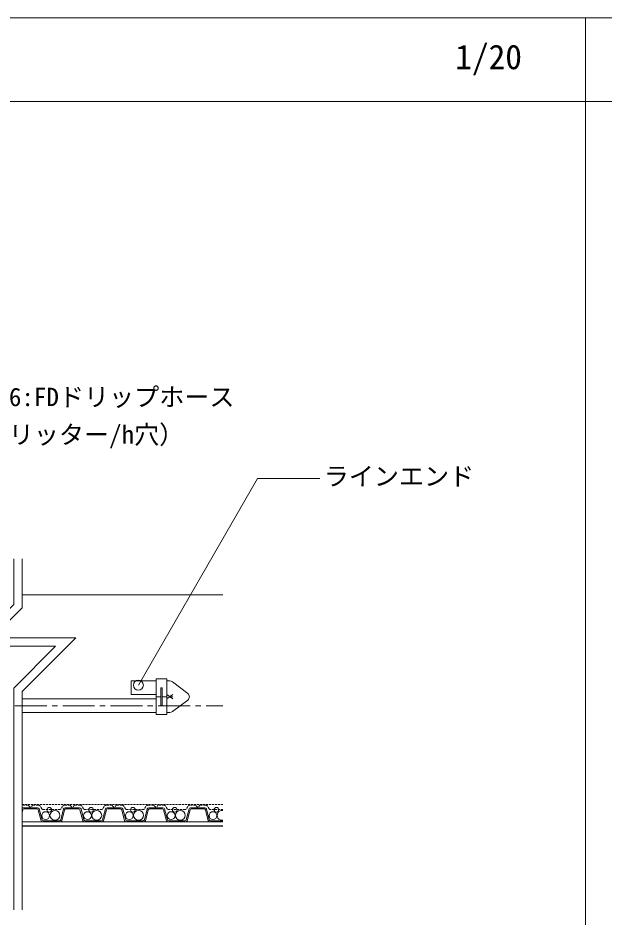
# Model space of a CAD drawing. Units: millimetres, scale not verified. Extents: x -81956 to 3947, y -2774 to 2774.
# Drawn here: x -679 to 22, y 1700 to 2774 of the extents above; entities that cross this region are included whole.
import ezdxf
from ezdxf.enums import TextEntityAlignment as Align

# ---------------------------------------------------------------- set-up
doc = ezdxf.new("R2010")
doc.units = ezdxf.units.MM
doc.header["$LTSCALE"] = 2
doc.linetypes.add('DASHED1', pattern=[1.8, 1.2, -0.6])
doc.linetypes.add('USER2', pattern=[28.575, 19.05, -3.175, 3.175, -3.175])
for name, color, linetype, lineweight in [('0-1_WAKU', 7, 'Continuous', 18), ('0-3_moji', 7, 'Continuous', 18), ('0-5_sunpo', 7, 'Continuous', 18), ('0-A_KUTAI', 3, 'Continuous', 18), ('0-B_kansui1', 4, 'Continuous', 18), ('0-C_fd-l', 8, 'Continuous', 18), ('0-D_sinsen', 3, 'USER2', 18)]:
    doc.layers.add(name, color=color, linetype=linetype, lineweight=lineweight)
doc.styles.add('ＭＳ ゴシック', font='')
doc.styles.get('ＭＳ ゴシック').set_extended_font_data('MS Gothic')

msp = doc.modelspace()

# ---------------------------------------------------------------- linework, layer by layer
at = {"layer": '0-1_WAKU'}
for p, q in [((0, 2774), (0, -2299)), ((-3947.25, 2674), (3947.25, 2674))]:
    msp.add_line(p, q, dxfattribs=at)
msp.add_lwpolyline([(-3947.25, -2774), (3947.25, -2774), (3947.25, 2774), (-3947.25, 2774)], close=True, dxfattribs=at)
at = {"layer": '0-3_moji'}
for p, q in [((-534.882, 1976.706), (-392.245, 2223.759)), ((-392.245, 2223.759), (-317.693, 2223.759))]:
    msp.add_line(p, q, dxfattribs=at)
msp.add_circle((-534.882, 1976.706), 6, dxfattribs=at)
at = {"layer": '0-5_sunpo'}
for points in [[(-683.88, 2127.732), (-683.88, 2073.148), (-733.88, 2023.148), (-633.88, 2023.148), (-683.88, 1973.148), (-683.88, 1708.243)], [(-673.88, 2127.732), (-673.88, 2069.006), (-709.738, 2033.148), (-609.738, 2033.148), (-673.88, 1969.006), (-673.88, 1708.243)]]:
    msp.add_lwpolyline(points, dxfattribs=at)
at = {"layer": '0-A_KUTAI'}
for p, q in [((-673.88, 2084.839), (-433.88, 2084.839)), ((-433.88, 1808.243), (-673.88, 1808.243))]:
    msp.add_line(p, q, dxfattribs=at)
at = {"layer": '0-B_kansui1'}
for p, q in [((-543.416, 1981.707), (-513.416, 1981.707)), ((-543.416, 1981.707), (-543.416, 1965.707)), ((-500.816, 1981.707), (-497.137, 1981.707)), ((-494.129, 1980.701), (-475.872, 1966.951)), ((-673.88, 1960.207), (-513.416, 1960.207)), ((-543.416, 1965.707), (-513.416, 1965.707)), ((-507.866, 1962.957), (-513.416, 1962.957)), ((-500.816, 1962.957), (-506.366, 1962.957)), ((-500.816, 1965.707), (-493.513, 1960.207)), ((-500.816, 1960.207), (-493.513, 1965.707)), ((-497.155, 1962.951), (-493.513, 1962.951)), ((-494.129, 1945.213), (-475.872, 1958.963)), ((-673.88, 1944.207), (-513.416, 1944.207)), ((-500.816, 1944.207), (-497.137, 1944.207))]:
    msp.add_line(p, q, dxfattribs=at)
for points in [[(-513.416, 1984.207), (-500.816, 1984.207), (-500.816, 1941.707), (-513.416, 1941.707)], [(-506.366, 1952.457), (-507.866, 1952.457), (-507.866, 1973.457), (-506.366, 1973.457)]]:
    msp.add_lwpolyline(points, close=True, dxfattribs=at)
for centre, start, end in [((-497.137, 1976.707), 53.015, 90), ((-478.88, 1962.957), 306.985, 53.015), ((-497.137, 1949.207), 270, 306.985)]:
    msp.add_arc(centre, 5, start, end, dxfattribs=at)
at = {"layer": '0-C_fd-l', "linetype": 'DASHED1'}
for p, q in [((-673.88, 1834.043), (-433.88, 1834.043)), ((-666.708, 1833.243), (-673.88, 1833.243)), ((-654.578, 1833.243), (-661.051, 1833.243)), ((-650.317, 1828.972), (-652.006, 1831.787)), ((-628.729, 1828.243), (-649.031, 1828.243)), ((-625.754, 1831.787), (-627.443, 1828.972)), ((-616.708, 1833.243), (-623.181, 1833.243)), ((-604.578, 1833.243), (-611.051, 1833.243)), ((-600.317, 1828.972), (-602.006, 1831.787)), ((-578.729, 1828.243), (-599.031, 1828.243)), ((-575.754, 1831.787), (-577.443, 1828.972)), ((-566.708, 1833.243), (-573.181, 1833.243)), ((-554.578, 1833.243), (-561.051, 1833.243)), ((-550.317, 1828.972), (-552.006, 1831.787)), ((-528.729, 1828.243), (-549.031, 1828.243)), ((-525.754, 1831.787), (-527.443, 1828.972)), ((-516.708, 1833.243), (-523.181, 1833.243)), ((-504.578, 1833.243), (-511.051, 1833.243)), ((-500.317, 1828.972), (-502.006, 1831.787)), ((-478.729, 1828.243), (-499.031, 1828.243)), ((-475.754, 1831.787), (-477.443, 1828.972)), ((-466.708, 1833.243), (-473.181, 1833.243)), ((-454.578, 1833.243), (-461.051, 1833.243)), ((-450.317, 1828.972), (-452.006, 1831.787)), ((-433.88, 1828.243), (-449.031, 1828.243))]:
    msp.add_line(p, q, dxfattribs=at)
at = {"layer": '0-C_fd-l'}
for p, q in [((-673.027, 1827.632), (-673.88, 1824.448)), ((-655.415, 1830.243), (-672.345, 1830.243)), ((-656.182, 1828.743), (-671.578, 1828.743)), ((-651.275, 1814.726), (-654.733, 1827.632)), ((-650.025, 1815.855), (-653.483, 1828.761)), ((-624.277, 1828.761), (-627.735, 1815.855)), ((-623.027, 1827.632), (-626.485, 1814.726)), ((-605.415, 1830.243), (-622.345, 1830.243)), ((-606.182, 1828.743), (-621.578, 1828.743)), ((-601.275, 1814.726), (-604.733, 1827.632)), ((-600.025, 1815.855), (-603.483, 1828.761)), ((-574.277, 1828.761), (-577.735, 1815.855)), ((-573.027, 1827.632), (-576.485, 1814.726)), ((-555.415, 1830.243), (-572.345, 1830.243)), ((-556.182, 1828.743), (-571.578, 1828.743)), ((-551.275, 1814.726), (-554.733, 1827.632)), ((-550.025, 1815.855), (-553.483, 1828.761)), ((-524.277, 1828.761), (-527.735, 1815.855)), ((-523.027, 1827.632), (-526.485, 1814.726)), ((-505.415, 1830.243), (-522.345, 1830.243)), ((-506.182, 1828.743), (-521.578, 1828.743)), ((-501.275, 1814.726), (-504.733, 1827.632)), ((-500.025, 1815.855), (-503.483, 1828.761)), ((-474.277, 1828.761), (-477.735, 1815.855)), ((-473.027, 1827.632), (-476.485, 1814.726)), ((-455.415, 1830.243), (-472.345, 1830.243)), ((-456.182, 1828.743), (-471.578, 1828.743)), ((-451.275, 1814.726), (-454.733, 1827.632)), ((-450.025, 1815.855), (-453.483, 1828.761)), ((-628.417, 1813.243), (-649.343, 1813.243)), ((-629.184, 1814.743), (-648.576, 1814.743)), ((-578.417, 1813.243), (-599.343, 1813.243)), ((-579.184, 1814.743), (-598.576, 1814.743)), ((-528.417, 1813.243), (-549.343, 1813.243)), ((-529.184, 1814.743), (-548.576, 1814.743)), ((-478.417, 1813.243), (-499.343, 1813.243)), ((-479.184, 1814.743), (-498.576, 1814.743)), ((-433.88, 1813.243), (-449.343, 1813.243)), ((-433.88, 1814.743), (-448.576, 1814.743))]:
    msp.add_line(p, q, dxfattribs=at)
at = {"layer": '0-C_fd-l', "color": 6}
for p, q in [((-433.88, 1813.243), (-673.88, 1813.243)), ((-433.88, 1808.543), (-673.88, 1808.543))]:
    msp.add_line(p, q, dxfattribs=at)
at = {"layer": '0-C_fd-l', "color": 7}
msp.add_line((-433.88, 1808.243), (-673.88, 1808.243), dxfattribs=at)
at = {"layer": '0-C_fd-l'}
for centre, radius in [((-641.432, 1827.847), 2.82), ((-634.664, 1821.142), 5.923), ((-591.432, 1827.847), 2.82), ((-584.664, 1821.142), 5.923), ((-541.432, 1827.847), 2.82), ((-534.664, 1821.142), 5.923), ((-491.432, 1827.847), 2.82), ((-484.664, 1821.142), 5.923), ((-441.432, 1827.847), 2.82), ((-645.663, 1820.86), 4.654), ((-595.663, 1820.86), 4.654), ((-545.663, 1820.86), 4.654), ((-495.663, 1820.86), 4.654), ((-445.663, 1820.86), 4.654)]:
    msp.add_circle(centre, radius, dxfattribs=at)
for centre, radius, start, end in [((-672.345, 1828.243), 2, 90, 140.11446), ((-671.578, 1827.243), 1.5, 90, 165), ((-656.182, 1827.243), 1.5, 15, 90), ((-655.415, 1828.243), 2, 15, 90), ((-622.345, 1828.243), 2, 90, 165), ((-621.578, 1827.243), 1.5, 90, 165), ((-606.182, 1827.243), 1.5, 15, 90), ((-605.415, 1828.243), 2, 15, 90), ((-572.345, 1828.243), 2, 90, 165), ((-571.578, 1827.243), 1.5, 90, 165), ((-556.182, 1827.243), 1.5, 15, 90), ((-555.415, 1828.243), 2, 15, 90), ((-522.345, 1828.243), 2, 90, 165), ((-521.578, 1827.243), 1.5, 90, 165), ((-506.182, 1827.243), 1.5, 15, 90), ((-505.415, 1828.243), 2, 15, 90), ((-472.345, 1828.243), 2, 90, 165), ((-471.578, 1827.243), 1.5, 90, 165), ((-456.182, 1827.243), 1.5, 15, 90), ((-455.415, 1828.243), 2, 15, 90), ((-434.664, 1821.142), 5.923, 82.39657, 277.60343), ((-648.576, 1816.243), 1.5, 195, 270), ((-629.184, 1816.243), 1.5, 270, 345), ((-598.576, 1816.243), 1.5, 195, 270), ((-579.184, 1816.243), 1.5, 270, 345), ((-548.576, 1816.243), 1.5, 195, 270), ((-529.184, 1816.243), 1.5, 270, 345), ((-498.576, 1816.243), 1.5, 195, 270), ((-479.184, 1816.243), 1.5, 270, 345), ((-448.576, 1816.243), 1.5, 195, 270), ((-649.343, 1815.243), 2, 195, 270), ((-628.417, 1815.243), 2, 270, 345), ((-599.343, 1815.243), 2, 195, 270), ((-578.417, 1815.243), 2, 270, 345), ((-549.343, 1815.243), 2, 195, 270), ((-528.417, 1815.243), 2, 270, 345), ((-499.343, 1815.243), 2, 195, 270), ((-478.417, 1815.243), 2, 270, 345), ((-449.343, 1815.243), 2, 195, 270)]:
    msp.add_arc(centre, radius, start, end, dxfattribs=at)
at = {"layer": '0-C_fd-l', "linetype": 'DASHED1'}
for centre, radius, start, end in [((-666.708, 1832.243), 1, 19.47122, 90), ((-663.88, 1833.243), 2, 199.47122, 340.52878), ((-661.051, 1832.243), 1, 90, 160.52878), ((-654.578, 1830.243), 3, 30.96376, 90), ((-649.031, 1829.743), 1.5, 210.96376, 270), ((-628.729, 1829.743), 1.5, 270, 329.03624), ((-623.181, 1830.243), 3, 90, 149.03624), ((-616.708, 1832.243), 1, 19.47122, 90), ((-613.88, 1833.243), 2, 199.47122, 340.52878), ((-611.051, 1832.243), 1, 90, 160.52878), ((-604.578, 1830.243), 3, 30.96376, 90), ((-599.031, 1829.743), 1.5, 210.96376, 270), ((-578.729, 1829.743), 1.5, 270, 329.03624), ((-573.181, 1830.243), 3, 90, 149.03624), ((-566.708, 1832.243), 1, 19.47122, 90), ((-563.88, 1833.243), 2, 199.47122, 340.52878), ((-561.051, 1832.243), 1, 90, 160.52878), ((-554.578, 1830.243), 3, 30.96376, 90), ((-549.031, 1829.743), 1.5, 210.96376, 270), ((-528.729, 1829.743), 1.5, 270, 329.03624), ((-523.181, 1830.243), 3, 90, 149.03624), ((-516.708, 1832.243), 1, 19.47122, 90), ((-513.88, 1833.243), 2, 199.47122, 340.52878), ((-511.051, 1832.243), 1, 90, 160.52878), ((-504.578, 1830.243), 3, 30.96376, 90), ((-499.031, 1829.743), 1.5, 210.96376, 270), ((-478.729, 1829.743), 1.5, 270, 329.03624), ((-473.181, 1830.243), 3, 90, 149.03624), ((-466.708, 1832.243), 1, 19.47122, 90), ((-463.88, 1833.243), 2, 199.47122, 340.52878), ((-461.051, 1832.243), 1, 90, 160.52878), ((-454.578, 1830.243), 3, 30.96376, 90), ((-449.031, 1829.743), 1.5, 210.96376, 270)]:
    msp.add_arc(centre, radius, start, end, dxfattribs=at)
at = {"layer": '0-D_sinsen'}
msp.add_lwpolyline([(-1739.777, 1853.243), (-1739.777, 2132.207), (-1539.777, 2132.207), (-1539.777, 1952.207), (-433.88, 1952.207)], dxfattribs=at)

# ---------------------------------------------------------------- texts
at = {"layer": '0-3_moji', "style": 'ＭＳ ゴシック'}
for s, height, p in [('1/20', 29.33, (-155.87, 2704)), ('点滴式灌水パイプ 径16:FDドリップホース', 21.99, (-989.615, 2303.532)), ('（点滴穴500ピッチ1.6リッター/h穴）', 21.99, (-989.615, 2258.532)), ('ラインエンド', 21.99, (-313.193, 2208.759))]:
    msp.add_text(s, height=height, dxfattribs=at).set_placement(p, align=Align.BOTTOM_LEFT)

doc.saveas('drawing.dxf')
